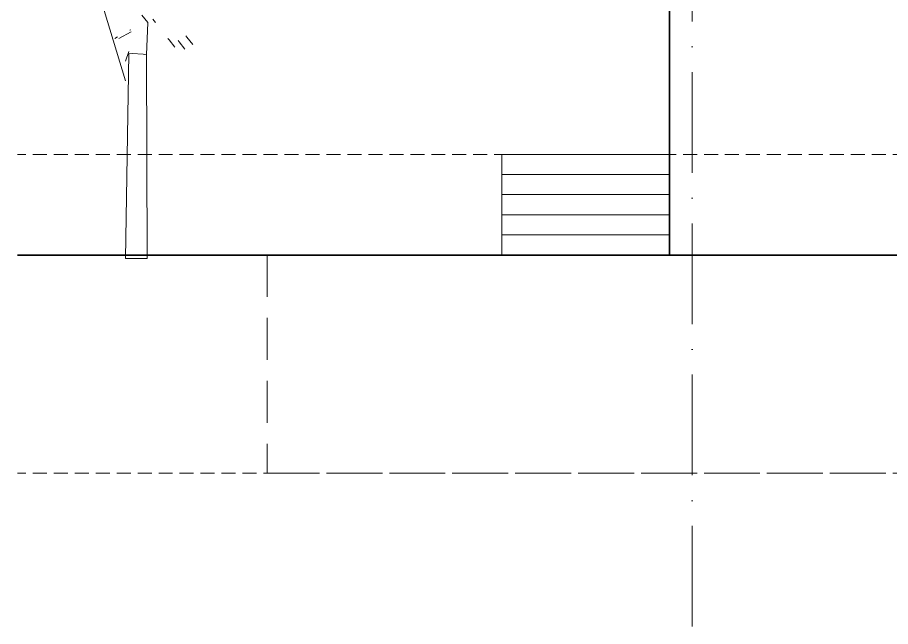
# Model space of a CAD drawing. Header units: inches. Extents: x 10755 to 33653, y -10992 to 10708.
# Drawn here: x 24239.4 to 24551.6, y 1519.6 to 1737.5 of the extents above; entities that cross this region are included whole.
import ezdxf

# ---------------------------------------------------------------- set-up
doc = ezdxf.new("R2010")
doc.units = ezdxf.units.IN
doc.header["$MEASUREMENT"] = 0
doc.linetypes.add('ACAD_ISO10W100', pattern=[18, 12, -3, 0, -3])
doc.linetypes.add('DASHED', pattern=[0.75, 0.5, -0.25])
for name, color, linetype, lineweight in [('centerline', 9, 'ACAD_ISO10W100', 5), ('elevation4', 202, 'Continuous', 35), ('hatch', 33, 'Continuous', 5), ('hatch3', 43, 'Continuous', 5), ('STAIRCASE', 143, 'Continuous', 15), ('wall', 1, 'Continuous', 35)]:
    doc.layers.add(name, color=color, linetype=linetype, lineweight=lineweight)

# ---------------------------------------------------------------- blocks, each defined once
blk = doc.blocks.new('TREE')
for p, q in [((-153.88, -141.4), (-161.45, -116.25)), ((-145.88, -120.57), (-147.95, -117.89)), ((-146.33, -132.11), (-145.79, -120.52)), ((-143.1, -120.57), (-144, -119.42)), ((-156.17, -126.25), (-151.78, -123.87)), ((-152.27, -123.36), (-151.93, -123.18)), ((-157.62, -126.25), (-156.66, -125.73)), ((-138.27, -126.75), (-138.64, -126.27)), ((-136.19, -129.43), (-138.27, -126.75)), ((-134.67, -127.46), (-135.04, -126.98)), ((-132.6, -130.14), (-134.67, -127.46)), ((-131.87, -125.76), (-132.25, -125.28)), ((-129.8, -128.44), (-131.87, -125.76)), ((-153.82, -134.41), (-152.59, -130.92)), ((-153.84, -204.92), (-152.66, -131.82)), ((-151.45, -131.67), (-152.66, -131.82)), ((-147.54, -131.85), (-151.45, -131.67)), ((-146.33, -132.11), (-147.54, -131.85)), ((-146.04, -204.98), (-146.33, -132.11)), ((-153.84, -204.92), (-146.04, -204.98))]:
    blk.add_line(p, q)

msp = doc.modelspace()

# ---------------------------------------------------------------- linework, layer by layer
at = {"layer": 'centerline', "ltscale": 3}
msp.add_line((24480.647, 1519.645), (24480.647, 2626.34), dxfattribs=at)
at = {"layer": 'elevation4', "linetype": 'Continuous', "ltscale": 30}
for p, q in [((24472.625, 1832.522), (24472.625, 1676.522)), ((24472.625, 1676.522), (24472.625, 1671.522)), ((24472.625, 1671.522), (24472.625, 1652.522)), ((24472.625, 1652.522), (25743.906, 1652.522))]:
    msp.add_line(p, q, dxfattribs=at)
at = {"layer": 'hatch3', "linetype": 'DASHED', "lineweight": 0, "ltscale": 10}
for p, q in [((25869.923, 1688.522), (24239.427, 1688.522)), ((25869.923, 1574.522), (24239.427, 1574.522))]:
    msp.add_line(p, q, dxfattribs=at)
at = {"layer": 'hatch3', "linetype": 'DASHED', "lineweight": 0, "ltscale": 30}
for p in [(24328.667, 1652.522), (25741.294, 1574.522)]:
    msp.add_line(p, (24328.667, 1574.522), dxfattribs=at)
at = {"layer": 'STAIRCASE', "linetype": 'Continuous', "ltscale": 30}
for p, q in [((24472.625, 1688.522), (24412.625, 1688.522)), ((24412.625, 1688.522), (24412.625, 1652.522)), ((24412.625, 1681.322), (24472.625, 1681.322)), ((24412.625, 1674.122), (24472.625, 1674.122)), ((24412.625, 1666.922), (24472.625, 1666.922)), ((24412.625, 1659.722), (24472.625, 1659.722))]:
    msp.add_line(p, q, dxfattribs=at)
at = {"layer": 'wall', "linetype": 'Continuous', "ltscale": 30}
for p in [(24432.316, 1652.522), (25967.799, 1652.522)]:
    msp.add_line(p, (24239.427, 1652.522), dxfattribs=at)

# ---------------------------------------------------------------- block references
at = {"layer": 'hatch'}
msp.add_blockref('TREE', (24431.887, 1856.25), dxfattribs=at)

doc.saveas('drawing.dxf')
